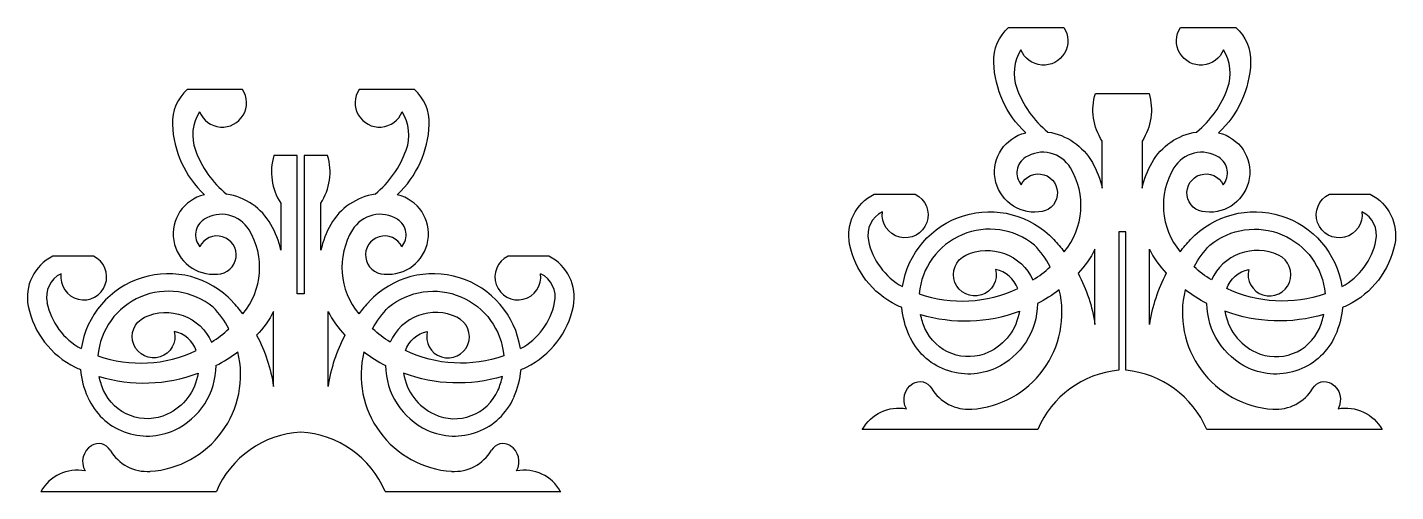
# Model space of a CAD drawing. Extents: x 751 to 2111, y 1227 to 1689.
import ezdxf

# ---------------------------------------------------------------- set-up
doc = ezdxf.new("R2010")
doc.units = 0
doc.layers.get('0').update_dxf_attribs({"linetype": 'CONTINUOUS'})

msp = doc.modelspace()

# ---------------------------------------------------------------- linework, layer by layer
at = {"color": 1}
for p, q in [((964.9, 1626.9), (910, 1626.9)), ((1135.7, 1626.9), (1080.7, 1626.9)), ((1019.3, 1561.1), (996.1, 1561.1)), ((1019.3, 1423.5), (1019.3, 1561.1)), ((1049.5, 1561.1), (1026.3, 1561.1)), ((1026.3, 1561.1), (1026.3, 1423.5)), ((1002.9, 1513.8), (1002.9, 1467.1)), ((1042.7, 1467.1), (1042.7, 1513.8)), ((816.9, 1461), (776.3, 1461)), ((1269.3, 1461), (1228.7, 1461)), ((1026.3, 1423.5), (1019.3, 1423.5)), ((764.6, 1226.9), (938.9, 1226.9)), ((1106.7, 1226.9), (1281.1, 1226.9))]:
    msp.add_line(p, q, dxfattribs=at)
for points in [[(1580.7, 1288.6, -0.324126), (1624.6, 1309.3, -0.401993), (1630.9, 1334.3, -0.42056), (1649.5, 1329.8, 0.282715), (1689.4, 1308.9, 0.465503), (1776.4, 1427.6, -0.045361), (1754.7, 1414, -0.291422), (1713.4, 1349.8, -0.418735), (1627.2, 1382.3, -0.082118), (1620.1, 1410, -0.013051), (1614.8, 1412.4, -0.233855), (1568.1, 1473, -0.337951), (1592.5, 1522.7), (1633.1, 1522.7, -1.968924), (1600.7, 1505.2, 0.344013), (1586.8, 1476.7, 0.22257), (1620.7, 1430.8, -0.626842), (1771.1, 1477.5, -0.025049), (1781.3, 1465.5, 0.320261), (1787.6, 1548.9, 0.419856), (1742.9, 1559.4, 0.453523), (1738.6, 1532.1, -1.788924), (1756.1, 1505, -0.938714), (1743.1, 1583.7, -0.196522), (1711.3, 1653.6, -0.222869), (1726.1, 1688.6), (1781, 1688.6, -1.105265), (1738.3, 1666.2, 0.232504), (1734.2, 1628.2, 0.138221), (1765.1, 1584.5, -0.230685), (1809.3, 1554.2, -0.074005), (1819.1, 1528.8), (1819.1, 1575.5, -0.221229), (1812.3, 1622.8), (1835.5, 1622.8), (1865.6, 1622.8, -0.221229), (1858.8, 1575.5), (1858.8, 1528.8, -0.074005), (1868.6, 1554.2, -0.230685), (1912.8, 1584.5, 0.138221), (1943.7, 1628.2, 0.232504), (1939.6, 1666.2, -1.105265), (1896.9, 1688.6), (1951.8, 1688.6, -0.222869), (1966.6, 1653.6, -0.196522), (1934.8, 1583.7, -0.938714), (1921.8, 1505, -1.788924), (1939.3, 1532.1, 0.453523), (1935, 1559.4, 0.419856), (1890.3, 1548.9, 0.320261), (1896.6, 1465.5, -0.025049), (1906.8, 1477.5, -0.626842), (2057.2, 1430.8, 0.22257), (2091.1, 1476.7, 0.344013), (2077.2, 1505.2, -1.968924), (2044.8, 1522.7), (2085.4, 1522.7, -0.337951), (2109.8, 1473, -0.233855), (2063.1, 1412.4, -0.013051), (2057.8, 1410, -0.082118), (2050.7, 1382.3, -0.418735), (1964.5, 1349.8, -0.291422), (1923.2, 1414, -0.045361), (1901.5, 1427.6, 0.465503), (1988.5, 1308.9, 0.282715), (2028.4, 1329.8, -0.42056), (2047, 1334.3, -0.401993), (2053.4, 1309.3, -0.324126), (2097.2, 1288.6), (1922.9, 1288.6, 0.277349), (1842.5, 1347.6), (1842.5, 1485.2), (1835.5, 1485.2), (1835.5, 1347.6, 0.277349), (1755, 1288.6), (1580.7, 1288.6)], [(1750.2, 1437.4, 0.05224), (1767.5, 1450.6, 0.069596), (1751.8, 1472, 0.604167), (1637.3, 1423.6, 0.19663), (1735.1, 1428.8, 0.25569), (1713.2, 1447.9, -2.129826), (1683.7, 1462, -0.421305), (1750.2, 1437.4)], [(1927.7, 1437.4, -0.05224), (1910.4, 1450.6, -0.069596), (1926.1, 1472, -0.604167), (2040.6, 1423.6, -0.19663), (1942.8, 1428.8, -0.25569), (1964.7, 1447.9, 2.129826), (1994.2, 1462, 0.421305), (1927.7, 1437.4)], [(1811.9, 1393.2), (1811.9, 1467.9, -0.080076), (1795.1, 1444, -0.085846), (1811.9, 1393.2)], [(1866, 1393.2), (1866, 1467.9, 0.080076), (1882.8, 1444, 0.085846), (1866, 1393.2)], [(934.1, 1375.7, 0.05224), (951.4, 1388.9, 0.069596), (935.6, 1410.3, 0.604167), (821.2, 1361.9, 0.19663), (918.9, 1367.1, 0.25569), (897.1, 1386.3, -2.129826), (867.6, 1400.3, -0.421305), (934.1, 1375.7)], [(1111.6, 1375.7, -0.05224), (1094.2, 1388.9, -0.069596), (1110, 1410.3, -0.604167), (1224.5, 1361.9, -0.19663), (1126.7, 1367.1, -0.25569), (1148.5, 1386.3, 2.129826), (1178, 1400.3, 0.421305), (1111.6, 1375.7)], [(995.7, 1331.6), (995.7, 1406.2, -0.080076), (978.9, 1382.4, -0.085846), (995.7, 1331.6)], [(1049.9, 1331.6), (1049.9, 1406.2, 0.080076), (1066.7, 1382.4, 0.085846), (1049.9, 1331.6)], [(1638.6, 1403.2, 0.164552), (1736.8, 1406.4, -0.252914), (1706.1, 1365.5, -0.418735), (1643, 1389.3, -0.051853), (1638.6, 1403.2)], [(2039.3, 1403.2, -0.164552), (1941.1, 1406.4, 0.252914), (1971.8, 1365.5, 0.418735), (2034.9, 1389.3, 0.051853), (2039.3, 1403.2)], [(822.4, 1341.5, 0.164552), (920.7, 1344.7, -0.252914), (890, 1303.8, -0.418735), (826.9, 1327.6, -0.051853), (822.4, 1341.5)], [(1223.2, 1341.5, -0.164552), (1125, 1344.7, 0.252914), (1155.6, 1303.8, 0.418735), (1218.7, 1327.6, 0.051853), (1223.2, 1341.5)]]:
    msp.add_lwpolyline(points, format="xyb", dxfattribs=at)
for centre, radius, start, end in [((939.9, 1593.7), 44.7, 131.9686, 182.2251), ((944.7, 1613.6), 24.2, 201.9339, 33.3838), ((1101, 1613.6), 24.2, 146.6162, 338.0661), ((1105.8, 1593.7), 44.7, 357.7749, 48.0314), ((958.7, 1581.4), 43.3, 147.698, 200.0537), ((1086.9, 1581.4), 43.3, 339.9463, 32.302), ((996.6, 1595.9), 101.4, 182.2251, 226.6979), ((1049.1, 1595.9), 101.4, 313.3021, 357.7749), ((1011.2, 1599.5), 98.7, 199.4643, 230.9428), ((1034.4, 1599.5), 98.7, 309.0572, 340.5357), ((1050.4, 1544.8), 56.7, 163.2329, 213.1311), ((995.2, 1544.8), 56.7, 326.8689, 16.7671), ((940, 1462.3), 61.1, 29.5591, 81.5193), ((1105.7, 1462.3), 61.1, 98.4807, 150.4409), ((936, 1483.1), 40, 102.9773, 275.7348), ((1109.7, 1483.1), 40, 264.2652, 77.0227), ((936.6, 1482.2), 18.3, 122.3291, 219.9106), ((943.9, 1470.5), 32.2, 31.2276, 122.3291), ((1101.7, 1470.5), 32.2, 57.6709, 148.7724), ((1109.1, 1482.2), 18.3, 320.0894, 57.6709), ((909.9, 1449.8), 72, 320.1946, 31.2276), ((912.8, 1446.9), 92.4, 12.6404, 29.5703), ((1132.9, 1446.9), 92.4, 150.4297, 167.3596), ((1135.7, 1449.8), 72, 148.7724, 219.8054), ((939.6, 1462.2), 19, 271.229, 154.4091), ((1106.1, 1462.2), 19, 25.5909, 268.771), ((796.7, 1420.2), 45.6, 116.5658, 191.2567), ((807.1, 1440.4), 22.8, 172.2066, 64.5041), ((1238.5, 1440.4), 22.8, 115.4959, 7.7934), ((1248.9, 1420.2), 45.6, 348.7433, 63.4342), ((795.9, 1420.4), 25.8, 116.0137, 191.9492), ((891.1, 1356.1), 87.5, 43.0771, 171.402), ((1154.5, 1356.1), 87.5, 8.598, 136.9229), ((1249.8, 1420.4), 25.8, 348.0508, 63.9863), ((836.6, 1428.3), 67.3, 191.3672, 241.5583), ((840, 1308.2), 157.5, 37.3375, 43.0771), ((1205.7, 1308.2), 157.5, 136.9229, 142.6625), ((1209, 1428.3), 67.3, 298.4417, 348.6328), ((836.5, 1428.2), 86.2, 191.3208, 243.9702), ((1209.1, 1428.2), 86.2, 296.0298, 348.6792), ((866.8, 1343.1), 96.2, 273.8427, 13.6912), ((874.7, 1478.4), 141.3, 296.8493, 307.2381), ((1178.9, 1343.1), 96.2, 166.3088, 266.1573), ((1170.9, 1478.4), 141.3, 232.7619, 243.1507), ((848.2, 1450.3), 111.2, 243.5415, 246.5324), ((891.1, 1356.1), 87.5, 185.0885, 203.8664), ((867.5, 1352.7), 71.1, 294.7494, 359.7386), ((1178.2, 1352.7), 71.1, 180.2614, 245.2506), ((1154.5, 1356.1), 87.5, 336.1336, 354.9115), ((1197.4, 1450.3), 111.2, 293.4676, 296.4585), ((870.2, 1346.8), 64.6, 203.8664, 294.7494), ((1175.5, 1346.8), 64.6, 245.2506, 336.1336), ((1028.2, 1189.5), 96.8, 93.1812, 157.2632), ((1017.4, 1189.5), 96.8, 22.7368, 86.8188), ((824.6, 1256.8), 18.6, 121.9358, 209.5349), ((821.9, 1261.3), 13.4, 30.6971, 121.9358), ((870.4, 1290), 43, 210.6971, 273.8427), ((1175.3, 1290), 43, 266.1573, 329.3029), ((1223.8, 1261.3), 13.4, 58.0642, 149.3029), ((1221, 1256.8), 18.6, 330.4651, 58.0642), ((800.8, 1207), 41.3, 79.3859, 151.2213), ((1244.8, 1207), 41.3, 28.7787, 100.6141)]:
    msp.add_arc(centre, radius, start, end, dxfattribs=at)

doc.saveas('drawing.dxf')
